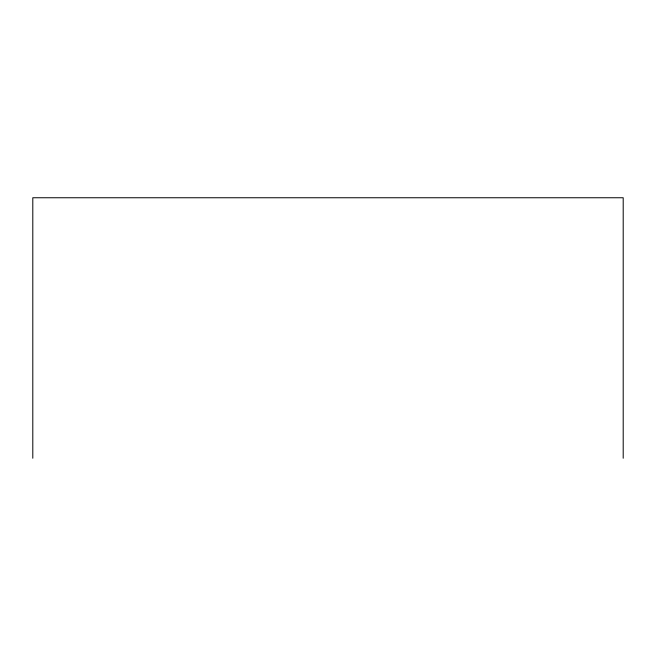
<?xml version="1.0" encoding="UTF-8"?>
<svg xmlns="http://www.w3.org/2000/svg" width="656" height="656" viewBox="0 0 656 656"><rect width="100%" height="100%" fill="white"/><g stroke="black" fill="none" stroke-linecap="round" stroke-linejoin="round"><path stroke-width="0.98" d="M623.2 458.249L623.2 197.751L32.8 197.751L32.8 458.249"/></g></svg>
